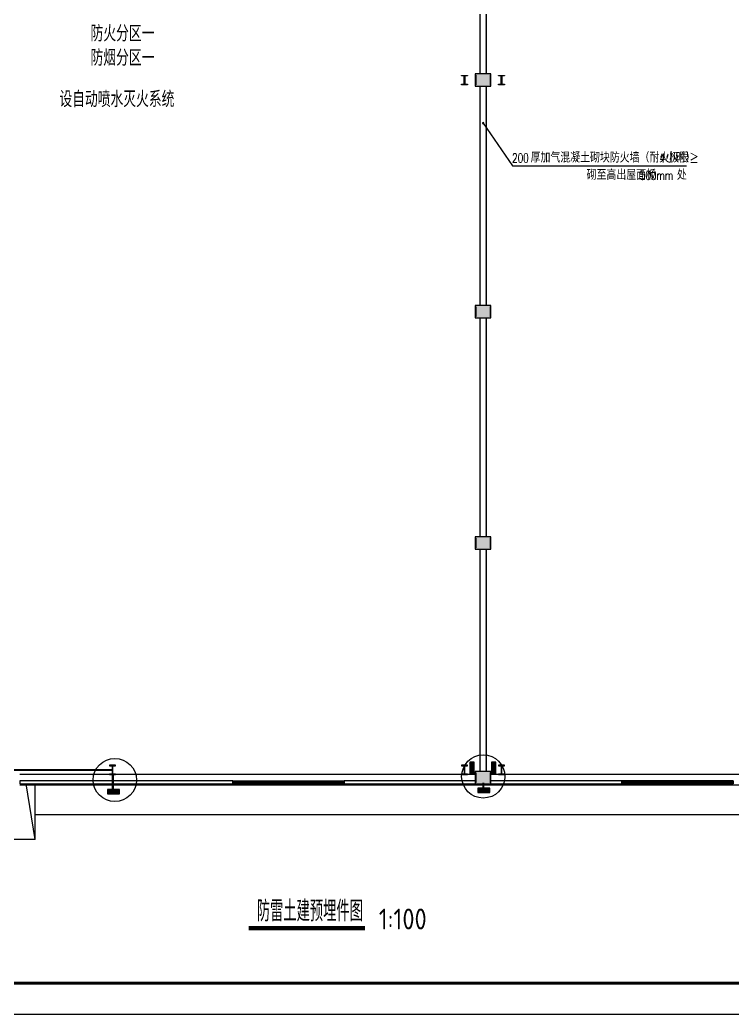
# Model space of a CAD drawing. Extents: x 4532298 to 10139194, y -639876 to -207028.
# Drawn here: x 4860246 to 4883346, y -350159 to -317948 of the extents above; entities that cross this region are included whole.
import ezdxf

# ---------------------------------------------------------------- set-up
doc = ezdxf.new("R2010")
doc.units = 0
doc.header["$LTSCALE"] = 1000
doc.header["$MEASUREMENT"] = 0
doc.linetypes.add('CENTER2', pattern=[1.125, 0.75, -0.125, 0.125, -0.125])
doc.layers.get('0').update_dxf_attribs({"linetype": 'CONTINUOUS'})
for name, color, linetype in [('DIM_SYMB', 3, 'CONTINUOUS'), ('PUB_HATCH', 8, 'CONTINUOUS'), ('PUB_TEXT', 7, 'CONTINUOUS'), ('PUB_TITLE', 4, 'CONTINUOUS'), ('WIRE-接地', 4, 'CONTINUOUS'), ('建筑底图', 251, 'CONTINUOUS'), ('电气', 3, 'CONTINUOUS')]:
    doc.layers.add(name, color=color, linetype=linetype)
doc.styles.add('_HZTXT', font='txt.shx', dxfattribs={"width": 0.8, "bigfont": 'HZTXT.shx'})
doc.styles.add('_TCH_DIM', font='SIMPLEX', dxfattribs={"bigfont": 'GBCBIG'})
doc.styles.add('sceic', font='sceie.shx', dxfattribs={"width": 0.67, "bigfont": 'sceic.shx'})
doc.styles.get("Standard").update_dxf_attribs({"font": 'GBENOR', "bigfont": 'GBCBIG'})
doc.styles.add('TG_LINETYPE', font='sceie.shx', dxfattribs={"width": 0.7, "height": 3, "bigfont": 'sceic.shx'})
doc.linetypes.add('TG_接地', pattern='A,0.75,0,["/",TG_LINETYPE,S=0.05,R=-8.594367,X=-0.1,Y=-0.045],0.65,-0.13,0.13,-0.13', length=2)

# ---------------------------------------------------------------- blocks, each defined once
blk = doc.blocks.new('$TCHSYS$WIN2D')
for p, q in [((-0.5, 0.5), (0.5, 0.5)), ((-0.5, 0.5), (-0.5, -0.5)), ((0.5, 0.5), (0.5, -0.5)), ((0.5, 0.1667), (-0.5, 0.1667)), ((0.5, -0.1667), (-0.5, -0.1667)), ((-0.5, -0.5), (0.5, -0.5))]:
    blk.add_line(p, q)
blk = doc.blocks.new('_FZH')
blk.add_lwpolyline([(-0.5, -0.5), (0.5, -0.5), (0.5, 0.5), (-0.5, 0.5)], close=True)
at = {"layer": 'PUB_HATCH'}
blk.add_solid([(-0.5, -0.5), (0.5, -0.5), (-0.5, 0.5), (0.5, 0.5)], dxfattribs=at)

msp = doc.modelspace()

# ---------------------------------------------------------------- hatches: boundary and pattern name
at = {"layer": '建筑底图'}
for points in [[(4875145.8, -319698.3), (4875185.8, -319698.3), (4875185.8, -312598.3), (4875145.8, -312598.3)], [(4875305.8, -319698.3), (4875345.8, -319698.3), (4875345.8, -312598.3), (4875305.8, -312598.3)], [(4874655.8, -320032.3), (4874745.8, -320032.3), (4874745.8, -320048.3), (4874545.8, -320048.3), (4874545.8, -320032.3), (4874635.8, -320032.3), (4874635.8, -319764.3), (4874545.8, -319764.3), (4874545.8, -319748.3), (4874745.8, -319748.3), (4874745.8, -319764.3), (4874655.8, -319764.3)], [(4875495.8, -319698.3), (4874995.8, -319698.3), (4875035.8, -319738.3), (4875455.8, -319738.3)], [(4874995.8, -319698.3), (4874995.8, -320098.3), (4875035.8, -320058.3), (4875035.8, -319738.3)], [(4875495.8, -320098.3), (4875495.8, -319698.3), (4875455.8, -319738.3), (4875455.8, -320058.3)], [(4875855.8, -320032.3), (4875945.8, -320032.3), (4875945.8, -320048.3), (4875745.8, -320048.3), (4875745.8, -320032.3), (4875835.8, -320032.3), (4875835.8, -319764.3), (4875745.8, -319764.3), (4875745.8, -319748.3), (4875945.8, -319748.3), (4875945.8, -319764.3), (4875855.8, -319764.3)], [(4874995.8, -320098.3), (4875495.8, -320098.3), (4875455.8, -320058.3), (4875035.8, -320058.3)], [(4875145.8, -327198.3), (4875185.8, -327198.3), (4875185.8, -320098.3), (4875145.8, -320098.3)], [(4875305.8, -327198.3), (4875345.8, -327198.3), (4875345.8, -320098.3), (4875305.8, -320098.3)], [(4875495.8, -327198.3), (4874995.8, -327198.3), (4875035.8, -327238.3), (4875455.8, -327238.3)], [(4874995.8, -327198.3), (4874995.8, -327598.3), (4875035.8, -327558.3), (4875035.8, -327238.3)], [(4875495.8, -327598.3), (4875495.8, -327198.3), (4875455.8, -327238.3), (4875455.8, -327558.3)], [(4874995.8, -327598.3), (4875495.8, -327598.3), (4875455.8, -327558.3), (4875035.8, -327558.3)], [(4875145.8, -334698.3), (4875185.8, -334698.3), (4875185.8, -327598.3), (4875145.8, -327598.3)], [(4875305.8, -334698.3), (4875345.8, -334698.3), (4875345.8, -327598.3), (4875305.8, -327598.3)], [(4875495.8, -334698.3), (4874995.8, -334698.3), (4875035.8, -334738.3), (4875455.8, -334738.3)], [(4874995.8, -334698.3), (4874995.8, -335098.3), (4875035.8, -335058.3), (4875035.8, -334738.3)], [(4875495.8, -335098.3), (4875495.8, -334698.3), (4875455.8, -334738.3), (4875455.8, -335058.3)], [(4874995.8, -335098.3), (4875495.8, -335098.3), (4875455.8, -335058.3), (4875035.8, -335058.3)], [(4875145.8, -342298.3), (4875185.8, -342298.3), (4875185.8, -335098.3), (4875145.8, -335098.3)], [(4875305.8, -342298.3), (4875345.8, -342298.3), (4875345.8, -335098.3), (4875305.8, -335098.3)], [(4863255.8, -342114.3), (4863345.8, -342114.3), (4863345.8, -342098.3), (4863145.8, -342098.3), (4863145.8, -342114.3), (4863235.8, -342114.3), (4863235.8, -342382.3), (4863145.8, -342382.3), (4863145.8, -342398.3), (4863345.8, -342398.3), (4863345.8, -342382.3), (4863255.8, -342382.3)], [(4874655.8, -342114.3), (4874745.8, -342114.3), (4874745.8, -342098.3), (4874545.8, -342098.3), (4874545.8, -342114.3), (4874635.8, -342114.3), (4874635.8, -342382.3), (4874545.8, -342382.3), (4874545.8, -342398.3), (4874745.8, -342398.3), (4874745.8, -342382.3), (4874655.8, -342382.3)], [(4875495.8, -342298.3), (4874995.8, -342298.3), (4875035.8, -342338.3), (4875455.8, -342338.3)], [(4874995.8, -342298.3), (4874995.8, -342698.3), (4875035.8, -342658.3), (4875035.8, -342338.3)], [(4875495.8, -342698.3), (4875495.8, -342298.3), (4875455.8, -342338.3), (4875455.8, -342658.3)], [(4875855.8, -342114.3), (4875945.8, -342114.3), (4875945.8, -342098.3), (4875745.8, -342098.3), (4875745.8, -342114.3), (4875835.8, -342114.3), (4875835.8, -342382.3), (4875745.8, -342382.3), (4875745.8, -342398.3), (4875945.8, -342398.3), (4875945.8, -342382.3), (4875855.8, -342382.3)], [(4867145.8, -342598.3), (4860245.8, -342598.3), (4860275.8, -342628.3), (4867115.8, -342628.3)], [(4860245.8, -342598.3), (4860245.8, -342698.3), (4860275.8, -342668.3), (4860275.8, -342628.3)], [(4860245.8, -342698.3), (4867145.8, -342698.3), (4867115.8, -342668.3), (4860275.8, -342668.3)], [(4867145.8, -342698.3), (4867145.8, -342598.3), (4867115.8, -342628.3), (4867115.8, -342668.3)], [(4874995.8, -342628.3), (4874995.8, -342598.3), (4870745.8, -342598.3), (4870775.8, -342628.3)], [(4870745.8, -342598.3), (4870745.8, -342698.3), (4870775.8, -342668.3), (4870775.8, -342628.3)], [(4874995.8, -342698.3), (4874995.8, -342668.3), (4870775.8, -342668.3), (4870745.8, -342698.3)], [(4874995.8, -342698.3), (4875495.8, -342698.3), (4875455.8, -342658.3), (4875035.8, -342658.3)], [(4875495.8, -342598.3), (4875495.8, -342628.3), (4879715.8, -342628.3), (4879745.8, -342598.3)], [(4875495.8, -342668.3), (4875495.8, -342698.3), (4879745.8, -342698.3), (4879715.8, -342668.3)], [(4879745.8, -342698.3), (4879745.8, -342598.3), (4879715.8, -342628.3), (4879715.8, -342668.3)]]:
    msp.add_hatch(color=256, dxfattribs=at).paths.add_polyline_path(points)
at = {"layer": '电气'}
h = msp.add_hatch(dxfattribs=at)
h.set_pattern_fill('ANSI31', color=256, scale=20, angle=270, style=0)
h.set_pattern_definition([(45, (4804453.765, -334962.254), (22.45064, -22.45064), [])])
h.paths.add_polyline_path([(4874814.6, -342379.7), (4874956.4, -342379.7), (4874956.4, -341994.8), (4874814.6, -341994.8)])
h = msp.add_hatch(dxfattribs=at)
h.set_pattern_fill('ANSI31', color=256, scale=20, angle=270, style=0)
h.set_pattern_definition([(45, (4805163.22, -334962.254), (22.45064, -22.45064), [])])
h.paths.add_polyline_path([(4875524.1, -342379.7), (4875665.9, -342379.7), (4875665.9, -341994.8), (4875524.1, -341994.8)])
h = msp.add_hatch(dxfattribs=at)
h.set_pattern_fill('ANSI31', color=256, scale=20, angle=360, style=0)
h.set_pattern_definition([(135, (4900628.13, -367275.45), (22.45064, 22.45064), [])])
h.paths.add_polyline_path([(4863082.8, -342882), (4863082.8, -343023.9), (4863467.7, -343023.9), (4863467.7, -342882)])
h = msp.add_hatch(dxfattribs=at)
h.set_pattern_fill('ANSI31', color=256, scale=20, angle=360, style=0)
h.set_pattern_definition([(135, (4912628.13, -367315.45), (22.45064, 22.45064), [])])
h.paths.add_polyline_path([(4875082.8, -342842), (4875082.8, -342983.9), (4875467.7, -342983.9), (4875467.7, -342842)])

# ---------------------------------------------------------------- linework, layer by layer
at = {"layer": 'DIM_SYMB', "const_width": 140}
msp.add_lwpolyline([(4867650.7, -347372.1), (4871423.4, -347372.1)], dxfattribs=at)
at = {"layer": 'PUB_TITLE', "color": 4}
msp.add_lwpolyline([(4840705.2, -350158.8), (4924805.2, -350158.8), (4924805.2, -290758.8), (4840705.2, -290758.8)], close=True, dxfattribs=at)
at = {"layer": 'PUB_TITLE', "color": 4, "const_width": 100}
msp.add_lwpolyline([(4843205.2, -349158.8), (4923805.2, -349158.8), (4923805.2, -291758.8), (4843205.2, -291758.8)], close=True, dxfattribs=at)
at = {"layer": 'WIRE-接地', "linetype": 'TG_接地', "const_width": 60}
msp.add_lwpolyline([(4863255.8, -342248.3), (4851745.8, -342248.3)], dxfattribs=at)
at = {"layer": 'WIRE-接地', "linetype": 'CENTER2', "const_width": 70}
for points in [[(4863255.8, -342414.3), (4863255.8, -342882)], [(4875255.8, -342662.5), (4875255.8, -342842)]]:
    msp.add_lwpolyline(points, dxfattribs=at)
at = {"layer": '建筑底图'}
for p, q in [((4875145.8, -312598.3), (4875145.8, -319698.3)), ((4875345.8, -312598.3), (4875345.8, -319698.3)), ((4875145.8, -320098.3), (4875145.8, -327198.3)), ((4875345.8, -320098.3), (4875345.8, -327198.3)), ((4875252, -321297.4), (4876200.2, -322676.3)), ((4876200.2, -322676.3), (4881834.3, -322676.3)), ((4875145.8, -327598.3), (4875145.8, -334698.3)), ((4875345.8, -327598.3), (4875345.8, -334698.3)), ((4875145.8, -335098.3), (4875145.8, -342298.3)), ((4875345.8, -335098.3), (4875345.8, -342298.3)), ((4867145.8, -342598.3), (4860245.8, -342598.3)), ((4860245.8, -342598.3), (4860245.8, -342698.3)), ((4860245.8, -342698.3), (4867145.8, -342698.3)), ((4860745.8, -344498.3), (4860445.8, -342698.3)), ((4860745.8, -344498.3), (4860745.8, -342698.3)), ((4867145.8, -342698.3), (4867145.8, -342598.3)), ((4874995.8, -342598.3), (4870745.8, -342598.3)), ((4870745.8, -342598.3), (4870745.8, -342698.3)), ((4870745.8, -342698.3), (4874995.8, -342698.3)), ((4879745.8, -342598.3), (4875495.8, -342598.3)), ((4875495.8, -342698.3), (4879745.8, -342698.3)), ((4879745.8, -342698.3), (4879745.8, -342598.3)), ((4860745.8, -344498.3), (4854245.8, -344498.3))]:
    msp.add_line(p, q, dxfattribs=at)
for points in [[(4874545.8, -319748.3), (4874745.8, -319748.3), (4874745.8, -319764.3), (4874655.8, -319764.3), (4874655.8, -320032.3), (4874745.8, -320032.3), (4874745.8, -320048.3), (4874545.8, -320048.3), (4874545.8, -320032.3), (4874635.8, -320032.3), (4874635.8, -319764.3), (4874545.8, -319764.3)], [(4875745.8, -319748.3), (4875945.8, -319748.3), (4875945.8, -319764.3), (4875855.8, -319764.3), (4875855.8, -320032.3), (4875945.8, -320032.3), (4875945.8, -320048.3), (4875745.8, -320048.3), (4875745.8, -320032.3), (4875835.8, -320032.3), (4875835.8, -319764.3), (4875745.8, -319764.3)], [(4863145.8, -342398.3), (4863345.8, -342398.3), (4863345.8, -342382.3), (4863255.8, -342382.3), (4863255.8, -342114.3), (4863345.8, -342114.3), (4863345.8, -342098.3), (4863145.8, -342098.3), (4863145.8, -342114.3), (4863235.8, -342114.3), (4863235.8, -342382.3), (4863145.8, -342382.3)], [(4874545.8, -342398.3), (4874745.8, -342398.3), (4874745.8, -342382.3), (4874655.8, -342382.3), (4874655.8, -342114.3), (4874745.8, -342114.3), (4874745.8, -342098.3), (4874545.8, -342098.3), (4874545.8, -342114.3), (4874635.8, -342114.3), (4874635.8, -342382.3), (4874545.8, -342382.3)], [(4875745.8, -342398.3), (4875945.8, -342398.3), (4875945.8, -342382.3), (4875855.8, -342382.3), (4875855.8, -342114.3), (4875945.8, -342114.3), (4875945.8, -342098.3), (4875745.8, -342098.3), (4875745.8, -342114.3), (4875835.8, -342114.3), (4875835.8, -342382.3), (4875745.8, -342382.3)]]:
    msp.add_lwpolyline(points, close=True, dxfattribs=at)
msp.add_lwpolyline([(4875240.7, -321280.9, 1), (4875263.3, -321313.9, 1)], format="xyb", close=True, dxfattribs=at)
for points in [[(4874995.8, -342398.3), (4860245.8, -342398.3)], [(4890245.6, -342398.3), (4875495.8, -342398.3)], [(4875245.8, -342738.3), (4860245.8, -342738.3)], [(4890245.6, -342738.3), (4875245.8, -342738.3)], [(4875245.8, -343698.3), (4860745.8, -343698.3)], [(4889745.8, -343698.3), (4875245.8, -343698.3)]]:
    msp.add_lwpolyline(points, dxfattribs=at)
at = {"layer": '电气'}
for points in [[(4874814.6, -342379.7), (4874956.4, -342379.7), (4874956.4, -341994.8), (4874814.6, -341994.8)], [(4875524.1, -342379.7), (4875665.9, -342379.7), (4875665.9, -341994.8), (4875524.1, -341994.8)], [(4863082.8, -342882), (4863082.8, -343023.9), (4863467.7, -343023.9), (4863467.7, -342882)], [(4875082.8, -342842), (4875082.8, -342983.9), (4875467.7, -342983.9), (4875467.7, -342842)]]:
    msp.add_lwpolyline(points, close=True, dxfattribs=at)
for centre in [(4863321.8, -342574.6), (4875254.9, -342458.8)]:
    msp.add_circle(centre, 701.2, dxfattribs=at)

# ---------------------------------------------------------------- block references
at = {"layer": '建筑底图'}
for name, p, xscale, yscale, zscale in [('_FZH', (4875245.8, -319898.3), 500, 400, 400), ('_FZH', (4875245.8, -327398.3), 500, 400, 400), ('_FZH', (4875245.8, -334898.3), 500, 400, 400), ('_FZH', (4875245.8, -342498.3), 500, 400, 400), ('$TCHSYS$WIN2D', (4868945.8, -342648.3), 3600, 100, 3600), ('$TCHSYS$WIN2D', (4881545.8, -342648.3), -3600, 100, -3600)]:
    msp.add_blockref(name, p, dxfattribs=dict(at, xscale=xscale, yscale=yscale, zscale=zscale))

# ---------------------------------------------------------------- texts
at = {"layer": 'PUB_TEXT', "style": 'sceic', "width": 0.67}
msp.add_text(' 防雷土建预埋件图 ', height=675.18, dxfattribs=at).set_placement((4867673.9, -347156))
at = {"layer": 'PUB_TEXT'}
msp.add_text('1:100', height=675.18, dxfattribs=at).set_placement((4871870.5, -347415.3))
at = {"layer": '建筑底图'}
for s, height, style, width, p in [('防火分区一', 517.24, '_HZTXT', 0.8, (4862534.2, -318647.2)), ('防烟分区一', 517.24, '_HZTXT', 0.8, (4862534.2, -319435.2)), ('设自动喷水灭火系统', 517.24, '_HZTXT', 0.8, (4861525.9, -320775.9)), ('200', 297.5, '_TCH_DIM', 0.705882, (4876186.8, -322571.3)), ('4', 297.5, '_TCH_DIM', 0.705882, (4880964.5, -322571.3)), ('500mm', 297.5, '_TCH_DIM', 0.705882, (4880324.5, -323131.3))]:
    msp.add_text(s, height=height, dxfattribs=dict(at, style=style, width=width)).set_placement(p)
at = {"layer": '建筑底图', "style": '_TCH_DIM'}
for s, height, p in [('厚加气混凝土砌块防火墙（耐火极限≥', 337.589, (4876786.8, -322571.3)), ('小时）', 337.59, (4881164.5, -322571.3)), ('砌至高出屋面板', 337.59, (4878604.3, -323131.3)), ('处', 337.6, (4881524.5, -323131.3))]:
    msp.add_text(s, height=height, dxfattribs=at).set_placement(p)

doc.saveas('drawing.dxf')
